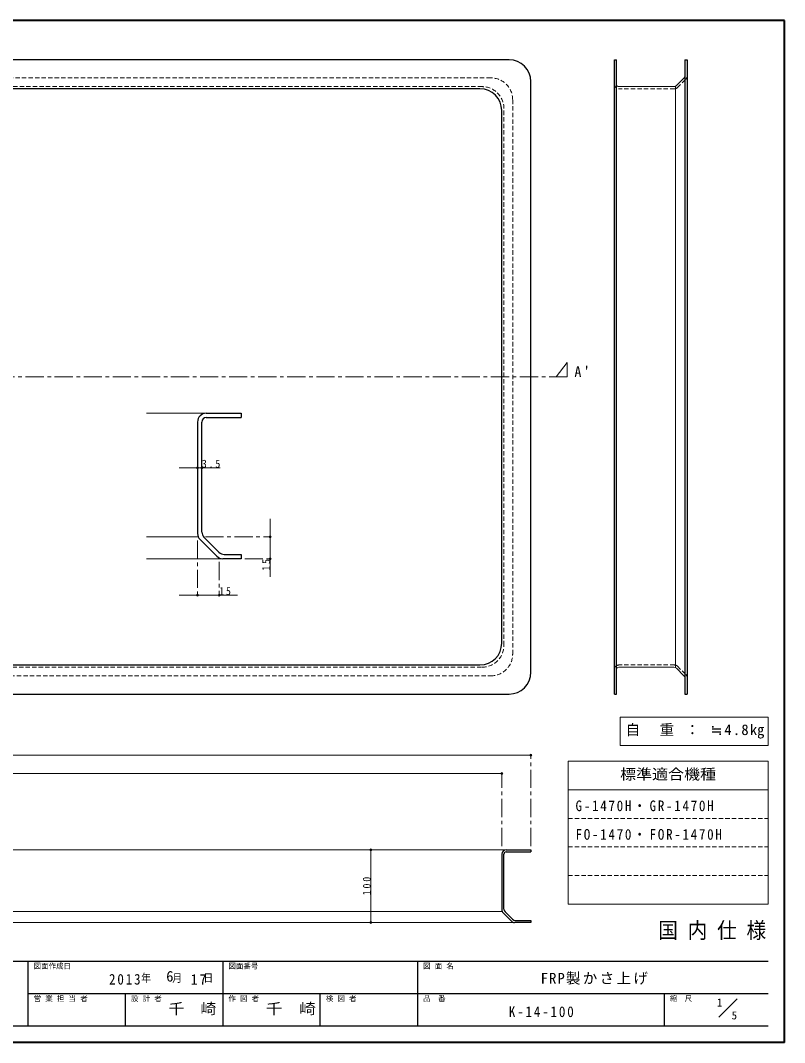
# Model space of a CAD drawing. Units: millimetres, scale not verified. Extents: x -1061 to 964, y -679 to 726.
# Drawn here: x -87 to 964, y -679 to 726 of the extents above; entities that cross this region are included whole.
import ezdxf
from ezdxf.enums import TextEntityAlignment as Align

# ---------------------------------------------------------------- set-up
doc = ezdxf.new("R2010")
doc.units = ezdxf.units.MM
doc.header["$LTSCALE"] = 5
doc.header["$PDMODE"] = 32
doc.header["$PDSIZE"] = 2.5
doc.linetypes.add('CHAIN1', pattern=[8, 5, -1, 1, -1])
doc.linetypes.add('DASHED1', pattern=[1.8, 1.2, -0.6])
doc.layers.add('0-0', color=7, linetype='Continuous', lineweight=18)
doc.styles.add('ＭＳ ゴシック', font='')
doc.styles.get('ＭＳ ゴシック').set_extended_font_data('MS Gothic')

msp = doc.modelspace()

# ---------------------------------------------------------------- linework, layer by layer
at = {"layer": '0-0', "color": 1, "lineweight": 40}
for p, q in [((963.599, 725.957), (-1061.401, 725.957)), ((963.599, -679.043), (963.599, 725.957)), ((963.599, -679.043), (-1061.401, -679.043))]:
    msp.add_line(p, q, dxfattribs=at)
at = {"layer": '0-0', "color": 5, "lineweight": 25}
for p, q in [((584.599, 671.957), (-927.401, 671.957)), ((729.599, 671.957), (732.599, 671.957)), ((729.599, -200.043), (729.599, 671.957)), ((732.599, -200.043), (732.599, 671.957)), ((826.599, 671.957), (829.599, 671.957)), ((826.599, 671.957), (826.599, -200.043)), ((829.599, 671.957), (829.599, -200.043)), ((614.599, -170.043), (614.599, 641.957)), ((544.599, 631.957), (-887.401, 631.957)), ((574.599, -130.043), (574.599, 601.957)), ((168.099, 185.957), (216.099, 185.957)), ((216.099, 185.957), (216.099, 179.957)), ((156.099, 173.957), (156.099, 20.927)), ((162.099, 22.584), (162.099, 173.957)), ((168.099, 179.957), (216.099, 179.957)), ((185.656, -5.114), (165.028, 15.513)), ((182.585, -10.529), (159.614, 12.442)), ((216.099, -14.043), (191.07, -14.043)), ((-887.401, -160.043), (544.599, -160.043)), ((-927.401, -200.043), (584.599, -200.043)), ((729.599, -200.043), (732.599, -200.043)), ((826.599, -200.043), (829.599, -200.043)), ((574.599, -420.043), (574.599, -496.558)), ((577.599, -495.73), (577.599, -420.043)), ((580.599, -414.043), (614.599, -414.043)), ((580.599, -417.043), (614.599, -417.043)), ((614.599, -414.043), (614.599, -417.043)), ((587.842, -512.286), (576.357, -500.801)), ((589.378, -509.579), (579.064, -499.265)), ((614.599, -514.043), (592.085, -514.043)), ((592.913, -511.043), (614.599, -511.043)), ((614.599, -511.043), (614.599, -514.043))]:
    msp.add_line(p, q, dxfattribs=at)
at = {"layer": '0-0', "color": 4, "linetype": 'DASHED1', "lineweight": 9}
for p, q in [((559.599, 646.957), (-902.401, 646.957)), ((816.357, 633.714), (827.842, 645.199)), ((812.114, 631.957), (735.599, 631.957)), ((589.599, -145.043), (589.599, 616.957)), ((812.114, -160.043), (735.599, -160.043)), ((816.357, -161.801), (827.842, -173.286)), ((-902.401, -175.043), (559.599, -175.043))]:
    msp.add_line(p, q, dxfattribs=at)
at = {"layer": '0-0'}
for p, q in [((825.135, 646.735), (814.821, 636.421)), ((811.286, 634.957), (735.599, 634.957)), ((811.286, -163.043), (735.599, -163.043)), ((825.135, -174.822), (814.821, -164.508)), ((872.988, -644.297), (898.242, -619.043))]:
    msp.add_line(p, q, dxfattribs=at)
at = {"layer": '0-0', "linetype": 'DASHED1'}
for p, q in [((547.599, 634.957), (-890.401, 634.957)), ((577.599, -133.043), (577.599, 604.957)), ((-890.401, -163.043), (547.599, -163.043)), ((666.099, -370.829), (941.099, -370.829)), ((666.099, -410.115), (941.099, -410.115)), ((666.099, -449.4), (941.099, -449.4))]:
    msp.add_line(p, q, dxfattribs=at)
at = {"layer": '0-0', "color": 4, "lineweight": 9}
for p, q in [((813.357, -163.492), (813.357, 635.406)), ((86.099, 185.957), (168.099, 185.957)), ((131.099, 110.957), (187.099, 110.957)), ((256.099, 40.957), (256.099, -39.043)), ((86.099, 15.957), (157.177, 15.957)), ((191.07, -14.043), (86.099, -14.043)), ((131.099, -64.043), (211.099, -64.043)), ((-957.401, -284.043), (614.599, -284.043)), ((-917.401, -309.043), (574.599, -309.043)), ((-923.401, -414.043), (580.599, -414.043)), ((394.599, -414.043), (394.599, -514.043)), ((-917.94, -499.043), (575.138, -499.043)), ((592.085, -514.043), (-934.886, -514.043))]:
    msp.add_line(p, q, dxfattribs=at)
at = {"layer": '0-0', "color": 4, "linetype": 'CHAIN1', "lineweight": 9}
for p, q in [((664.599, 255.957), (649.599, 235.957)), ((664.599, 235.957), (664.599, 255.957)), ((664.599, 235.957), (-1007.401, 235.957)), ((166.98, 15.957), (256.099, 15.957)), ((156.099, 10.957), (156.099, -64.043)), ((221.099, -14.043), (256.099, -14.043)), ((186.099, -18.3), (186.099, -64.043)), ((614.599, -409.043), (614.599, -284.043)), ((574.599, -409.043), (574.599, -309.043))]:
    msp.add_line(p, q, dxfattribs=at)
at = {"layer": '0-0', "color": 3}
for p, q in [((737.528, -231.543), (941.099, -231.543)), ((737.528, -270.829), (737.528, -231.543)), ((941.099, -270.829), (941.099, -231.543)), ((737.528, -270.829), (941.099, -270.829)), ((666.099, -292.258), (941.099, -292.258)), ((666.099, -488.686), (666.099, -292.258)), ((941.099, -488.686), (941.099, -292.258)), ((666.099, -331.543), (941.099, -331.543)), ((666.099, -488.686), (941.099, -488.686))]:
    msp.add_line(p, q, dxfattribs=at)
at = {"layer": '0-0', "color": 6, "lineweight": 25}
for p, q in [((-1038.901, -567.258), (941.099, -567.258)), ((-76.758, -656.543), (-76.758, -567.258)), ((191.099, -567.258), (191.099, -656.543)), ((458.957, -656.543), (458.957, -567.258)), ((941.099, -611.9), (-76.758, -611.9)), ((57.171, -656.543), (57.171, -611.9)), ((325.028, -656.543), (325.028, -611.9)), ((798.242, -656.543), (798.242, -611.9)), ((941.099, -656.543), (-1038.901, -656.543))]:
    msp.add_line(p, q, dxfattribs=at)
at = {"layer": '0-0', "color": 5, "lineweight": 25}
msp.add_lwpolyline([(192.727, -8.043), (216.099, -8.043), (216.099, -14.043)], dxfattribs=at)
for centre, radius, start, end in [((584.599, 641.957), 30, 0, 90), ((544.599, 601.957), 30, 0, 90), ((168.099, 173.957), 12, 90, 180), ((168.099, 173.957), 6, 90, 180), ((168.099, 20.927), 12, 180, 225), ((172.099, 22.584), 10, 180, 225), ((191.07, -2.043), 12, 225, 270), ((192.727, 1.957), 10, 225, 270), ((544.599, -130.043), 30, 270, 0), ((584.599, -170.043), 30, 270, 0), ((580.599, -420.043), 6, 90, 180), ((580.599, -420.043), 3, 90, 180), ((580.599, -496.558), 6, 180, 225), ((582.599, -495.73), 5, 180, 225), ((592.085, -508.043), 6, 225, 270), ((592.913, -506.043), 5, 225, 270)]:
    msp.add_arc(centre, radius, start, end, dxfattribs=at)
at = {"layer": '0-0', "color": 4, "linetype": 'DASHED1', "lineweight": 9}
for centre, radius, start, end in [((559.599, 616.957), 30, 0, 90), ((823.599, 649.442), 6, 315, 0), ((735.599, 637.957), 6, 180, 270), ((812.114, 637.957), 6, 270, 315), ((559.599, -145.043), 30, 270, 0), ((735.599, -166.043), 6, 90, 180), ((812.114, -166.043), 6, 45, 90), ((823.599, -177.529), 6, 0, 45)]:
    msp.add_arc(centre, radius, start, end, dxfattribs=at)
at = {"layer": '0-0'}
for centre, radius, start, end in [((821.599, 650.27), 5, 315, 0), ((735.599, 637.957), 3, 180, 270), ((811.286, 639.957), 5, 270, 315), ((735.599, -166.043), 3, 90, 180), ((811.286, -168.043), 5, 45, 90), ((821.599, -178.357), 5, 0, 45)]:
    msp.add_arc(centre, radius, start, end, dxfattribs=at)
at = {"layer": '0-0', "linetype": 'DASHED1'}
for centre, start, end in [((547.599, 604.957), 0, 90), ((547.599, -133.043), 270, 0)]:
    msp.add_arc(centre, 30, start, end, dxfattribs=at)
at = {"layer": '0-0', "color": 4}
for p in [(156.099, 110.957), (162.099, 110.957), (256.099, 15.957), (256.099, -14.043), (156.099, -64.043), (186.099, -64.043), (614.599, -284.043), (574.599, -309.043), (394.599, -414.043), (394.599, -514.043)]:
    msp.add_point(p, dxfattribs=at)

# ---------------------------------------------------------------- texts
at = {"layer": '0-0', "style": 'ＭＳ ゴシック'}
for s, height, width, p in [('標準適合機種', 14.66, 1.1, (737.349, -321.9)), ('国 内 仕 様', 21.99, 0.9, (789.849, -542.258)), ('千\u3000崎', 14.66, 1.1, (116.099, -644.222)), ('千\u3000崎', 14.66, 1.15, (250.028, -644.222))]:
    msp.add_text(s, height=height, dxfattribs=dict(at, width=width)).set_placement(p, align=Align.BOTTOM_LEFT)
for s, height, p in [('図面作成日', 7.331, (-69.258, -579.758)), ('図面番号', 7.331, (198.599, -579.758)), ('図 面 名', 7.331, (466.457, -579.758)), ('6', 14.66, (113.099, -599.579)), ('営 業 担 当 者', 7.331, (-69.258, -624.4)), ('設 計 者', 7.331, (64.671, -624.4)), ('作 図 者', 7.331, (198.599, -624.4)), ('検 図 者', 7.331, (332.528, -624.4)), ('品\u3000番', 7.331, (466.457, -624.4)), ('縮\u3000尺', 7.331, (805.742, -624.4)), ('1', 11, (870.449, -632.805)), ('5', 11, (890.809, -650.495))]:
    msp.add_text(s, height=height, dxfattribs=at).set_placement(p, align=Align.BOTTOM_LEFT)
at = {"layer": '0-0', "attachment_point": 7, "style": 'ＭＳ ゴシック'}
for s, insert, char_height in [("\\T1.27;\\W0.95;A'", (674.599, 235.957), 14.66), ('\\T1.38;\\W0.9;3.5', (162.099, 110.957), 11), ('\\T1.36;\\W0.9;15', (186.099, -64.043), 11), ('\\T1.17;自\u3000重\\~：\\~≒4.8㎏', (744.939, -261.186), 14.66), ('\\T1.26;\\W0.9;G-1470H・GR-1470H', (676.099, -361.186), 14.66), ('\\T1.26;\\W0.9;FO-1470・FOR-1470H', (676.099, -400.472), 14.66), ('\\T1.28;\\W0.9;2013', (34.349, -599.579), 14.66), ('\\T1.27;\\W0.9;年\\~\\~\\~月\\~\\~\\~日', (78.599, -597.079), 11), ('\\T1.27;\\W0.95;17', (146.849, -599.579), 14.66), ('\\T1.16;FRP製かさ上げ', (628.153, -599.579), 14.66), ('\\T1.28;\\W0.9;K-14-100', (584.224, -644.222), 14.66)]:
    msp.add_mtext(s, dxfattribs=dict(at, insert=insert, char_height=char_height))
at = {"layer": '0-0', "char_height": 11, "attachment_point": 7, "rotation": 90, "style": 'ＭＳ ゴシック'}
for s, insert in [('\\T1.36;\\W0.9;15', (256.099, -30.293)), ('\\T1.38;\\W0.9;100', (394.599, -476.543))]:
    msp.add_mtext(s, dxfattribs=dict(at, insert=insert))

doc.saveas('drawing.dxf')
